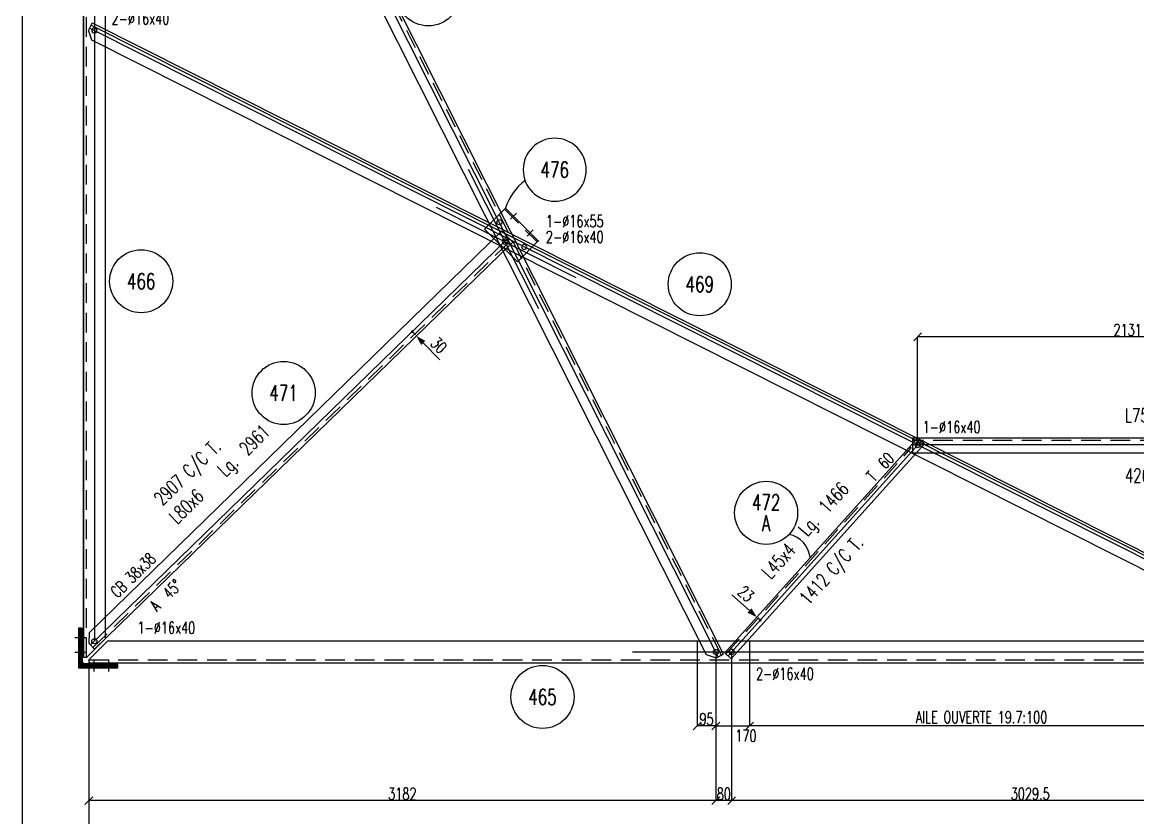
# Model space of a CAD drawing. Extents: x 554281 to 570501, y -61245 to -49765.
# Drawn here: x 554281 to 559940, y -58627 to -54591 of the extents above; entities that cross this region are included whole.
import ezdxf
from ezdxf.enums import TextEntityAlignment as Align

# ---------------------------------------------------------------- set-up
doc = ezdxf.new("R2010")
doc.units = 0
doc.header["$LTSCALE"] = 200
doc.header["$MEASUREMENT"] = 0
doc.linetypes.add('DASHED', pattern=[0.75, 0.5, -0.25])
doc.layers.get('0').update_dxf_attribs({"linetype": 'CONTINUOUS'})
for name, color, linetype in [('ASSI', 6, 'CONTINUOUS'), ('BOLLINI_1', 7, 'CONTINUOUS'), ('BOLLINI_5', 7, 'CONTINUOUS'), ('FORI', 2, 'CONTINUOUS'), ('LINEA_ANG', 2, 'CONTINUOUS'), ('LINEE_PIASTRE', 2, 'CONTINUOUS'), ('LS', 7, 'CONTINUOUS'), ('PIASTRE', 5, 'CONTINUOUS'), ('QT_MAL', 7, 'CONTINUOUS'), ('QT_MPR', 7, 'CONTINUOUS'), ('TRAT-Y', 7, 'DASHED')]:
    doc.layers.add(name, color=color, linetype=linetype)
doc.styles.add('QUOTE', font='ROMANS8.SHX', dxfattribs={"width": 0.7})
doc.styles.add('RQL', font='ROMANS8.SHX', dxfattribs={"width": 0.7})
doc.styles.add('RS', font='ROMANS8.shx', dxfattribs={"width": 0.7})
doc.styles.get("Standard").update_dxf_attribs({"font": 'ROMANS8.SHX', "width": 0.7})
doc.dimstyles.new('FRECCE1', dxfattribs={"dimtxt": 60, "dimasz": 6.66, "dimexe": 0, "dimexo": 0, "dimgap": 1, "dimtad": 1, "dimzin": 0, "dimdsep": 46, "dimtxsty": 'RS', "dimblk1": 'QUOTP', "dimblk2": 'QUOTF', "dimsah": 1, "dimcen": 0, "dimclrd": 2, "dimclre": 2, "dimclrt": 7, "dimadec": 0, "dimazin": 0, "dimtfac": 1, "dimtix": 1, "dimtmove": 2, "dimatfit": 3, "dimldrblk": 'QUOTP', "dimfxl": 1, "dimtolj": 1, "dimtzin": 0, "dimarcsym": 0})
doc.dimstyles.new('TRATTO', dxfattribs={"dimscale": 0, "dimtxt": 60, "dimasz": 40, "dimexe": 0, "dimexo": 0, "dimgap": 5, "dimtad": 1, "dimrnd": 0.5, "dimdsep": 46, "dimtxsty": 'RS', "dimblk1": 'OBLIQUE', "dimblk2": 'OBLIQUE', "dimsah": 1, "dimcen": 0.09, "dimclrd": 2, "dimclre": 2, "dimclrt": 7, "dimadec": 0, "dimazin": 0, "dimtfac": 1, "dimtix": 1, "dimtmove": 2, "dimatfit": 3, "dimfxl": 1, "dimtolj": 1, "dimtzin": 0, "dimarcsym": 0})

# ---------------------------------------------------------------- blocks, each defined once
blk = doc.blocks.new('ASSE98')
blk.add_line((0, 0), (1, 0))
at = {"color": 7, "style": 'QUOTE', "width": 0.5, "flags": 1}
for tag, p in [('TI', (1.38308, 6.82731)), ('DI_S', (1.38308, 6.42178)), ('D_S', (1.38308, 6.02092)), ('E_S', (1.38308, 5.68065)), ('NFORI', (1.36454, 5.29792)), ('ALAR', (1.36349, 4.93246)), ('FAM', (1.3775, 4.54645)), ('ALA', (1.38308, 4.19257)), ('DISP2', (1.38308, 3.84971)), ('DISP1', (1.38308, 3.50686)), ('PINZAF', (1.38308, 3.164)), ('PINZAI', (1.38308, 2.82114)), ('TRP', (1.38308, 2.47829)), ('NP', (1.38308, 2.13543)), ('SV', (1.38308, 1.79257)), ('PESO', (1.38308, 1.44971)), ('QUA', (1.38308, 1.10686)), ('LUN', (1.38308, 0.764)), ('PROF', (1.38308, 0.42114)), ('POS', (1.38308, 0.07829))]:
    blk.add_attdef(tag, p, '', height=0.2, dxfattribs=at)
at = {"color": 7, "flags": 1}
for tag, p in [('LAV1', (3.07431, 6.82847)), ('LAV2', (3.07431, 6.49513)), ('LAV3', (3.07431, 6.1618)), ('LAV4', (3.07431, 5.82847)), ('LAV5', (3.07431, 5.49513)), ('LAV6', (3.07431, 5.1618)), ('LAV7', (3.07431, 4.82847)), ('LAV8', (3.07431, 4.49513)), ('LAV9', (3.07431, 4.1618)), ('LAV10', (3.07431, 3.82847))]:
    blk.add_attdef(tag, p, '', height=0.2, dxfattribs=at)
blk = doc.blocks.new('16')
blk.add_circle((0, 0), 1)
blk = doc.blocks.new('_OBLIQUE')
at = {"color": 0, "linetype": 'ByBlock'}
blk.add_line((-0.5, -0.5), (0.5, 0.5), dxfattribs=at)
blk = doc.blocks.new('*D35')
at = {"layer": 'QT_MPR', "color": 2, "lineweight": -2, "transparency": 16777216}
for p, q in [((557879.7, -57786.3), (557879.7, -58541)), ((560909.3, -57786.3), (560909.3, -58541)), ((560909.3, -58541), (557879.7, -58541))]:
    blk.add_line(p, q, dxfattribs=at)
at = {"layer": 'QT_MPR', "color": 2, "lineweight": -2, "transparency": 16777216, "xscale": 40, "yscale": 40, "zscale": 40, "rotation": 180}
blk.add_blockref('_OBLIQUE', (557879.7, -58541), dxfattribs=at)
at = {"layer": 'QT_MPR', "color": 2, "lineweight": -2, "transparency": 16777216, "xscale": 40, "yscale": 40, "zscale": 40}
blk.add_blockref('_OBLIQUE', (560909.3, -58541), dxfattribs=at)
at = {"layer": 'QT_MPR', "color": 7, "transparency": 16777216, "insert": (559394.5, -58506), "char_height": 60, "attachment_point": 5, "style": 'RS'}
blk.add_mtext('\\A1;3029.5', dxfattribs=at)
blk = doc.blocks.new('*D36')
at = {"layer": 'QT_MPR', "color": 2, "lineweight": -2, "transparency": 16777216}
for p, q in [((557799.7, -57786.3), (557799.7, -58541)), ((557879.7, -57786.3), (557879.7, -58541)), ((557879.7, -58541), (557799.7, -58541))]:
    blk.add_line(p, q, dxfattribs=at)
at = {"layer": 'QT_MPR', "color": 2, "lineweight": -2, "transparency": 16777216, "xscale": 40, "yscale": 40, "zscale": 40, "rotation": 180}
blk.add_blockref('_OBLIQUE', (557799.7, -58541), dxfattribs=at)
at = {"layer": 'QT_MPR', "color": 2, "lineweight": -2, "transparency": 16777216, "xscale": 40, "yscale": 40, "zscale": 40}
blk.add_blockref('_OBLIQUE', (557879.7, -58541), dxfattribs=at)
at = {"layer": 'QT_MPR', "color": 7, "transparency": 16777216, "insert": (557839.7, -58506), "char_height": 60, "attachment_point": 5, "style": 'RS'}
blk.add_mtext('\\A1;80', dxfattribs=at)
blk = doc.blocks.new('*D38')
at = {"layer": 'QT_MPR', "color": 2, "lineweight": -2, "transparency": 16777216}
for p, q in [((557799.7, -57786.3), (557799.7, -58541)), ((554617.8, -57841.3), (554617.8, -58541)), ((557799.7, -58541), (554617.8, -58541))]:
    blk.add_line(p, q, dxfattribs=at)
at = {"layer": 'QT_MPR', "color": 2, "lineweight": -2, "transparency": 16777216, "xscale": 40, "yscale": 40, "zscale": 40, "rotation": 180}
blk.add_blockref('_OBLIQUE', (554617.8, -58541), dxfattribs=at)
at = {"layer": 'QT_MPR', "color": 2, "lineweight": -2, "transparency": 16777216, "xscale": 40, "yscale": 40, "zscale": 40}
blk.add_blockref('_OBLIQUE', (557799.7, -58541), dxfattribs=at)
at = {"layer": 'QT_MPR', "color": 7, "transparency": 16777216, "insert": (556208.7, -58506), "char_height": 60, "attachment_point": 5, "style": 'RS'}
blk.add_mtext('\\A1;3182', dxfattribs=at)
blk = doc.blocks.new('MRKR_98')
blk.add_point((0, 0))
at = {"color": 7, "style": 'QUOTE', "width": 0.5, "flags": 1}
for tag, p in [('TI', (3.73, 6.83)), ('DI_S', (3.73, 6.42)), ('D_S', (3.73, 6.02)), ('E_S', (3.73, 5.68)), ('AUX2', (3.71, 4.93)), ('NFORI', (3.72, 5.3)), ('AUX1', (3.73, 4.19)), ('FAM', (3.73, 4.55)), ('COMMESSA', (3.73, 3.85)), ('MD', (3.73, 3.51)), ('MP', (3.73, 3.16)), ('LARGHEZZA', (3.73, 2.82)), ('SPESSORE', (3.73, 2.48)), ('NP', (3.73, 2.14)), ('SV', (3.73, 1.79)), ('PESO', (3.73, 1.45)), ('QUA', (3.73, 1.11)), ('LUN', (3.73, 0.76)), ('PROF', (3.73, 0.42)), ('POS', (3.73, 0.08))]:
    blk.add_attdef(tag, p, '', height=0.2, dxfattribs=at)
at = {"color": 7, "flags": 1}
for tag, p in [('LAV1', (5.26, 6.88)), ('LAV2', (5.26, 6.55)), ('LAV3', (5.26, 6.21)), ('LAV4', (5.26, 5.88)), ('LAV5', (5.26, 5.55)), ('LAV6', (5.26, 5.21)), ('LAV7', (5.26, 4.88)), ('LAV8', (5.26, 4.55)), ('LAV9', (5.26, 4.21)), ('LAV10', (5.26, 3.88))]:
    blk.add_attdef(tag, p, '', height=0.2, dxfattribs=at)
blk = doc.blocks.new('*D96')
at = {"layer": 'LS', "color": 2, "lineweight": -2, "transparency": 16777216}
for p, q in [((557704.5, -57731.3), (557704.5, -58162.1)), ((557799.7, -57786.3), (557799.7, -58162.1)), ((557799.7, -58162.1), (557704.5, -58162.1))]:
    blk.add_line(p, q, dxfattribs=at)
at = {"layer": 'LS', "color": 2, "lineweight": -2, "transparency": 16777216, "xscale": 40, "yscale": 40, "zscale": 40, "rotation": 180}
blk.add_blockref('_OBLIQUE', (557704.5, -58162.1), dxfattribs=at)
at = {"layer": 'LS', "color": 2, "lineweight": -2, "transparency": 16777216, "xscale": 40, "yscale": 40, "zscale": 40}
blk.add_blockref('_OBLIQUE', (557799.7, -58162.1), dxfattribs=at)
at = {"layer": 'LS', "color": 7, "transparency": 16777216, "insert": (557752.1, -58127.1), "char_height": 60, "attachment_point": 5, "style": 'RS'}
blk.add_mtext('\\A1;95', dxfattribs=at)
blk = doc.blocks.new('*D97')
at = {"layer": 'LS', "color": 2, "lineweight": -2, "transparency": 16777216}
for p, q in [((557969.7, -57731.3), (557969.7, -58162.1)), ((557799.7, -57786.3), (557799.7, -58162.1)), ((557799.7, -58162.1), (557969.7, -58162.1))]:
    blk.add_line(p, q, dxfattribs=at)
at = {"layer": 'LS', "color": 2, "lineweight": -2, "transparency": 16777216, "xscale": 40, "yscale": 40, "zscale": 40, "rotation": 180}
blk.add_blockref('_OBLIQUE', (557799.7, -58162.1), dxfattribs=at)
at = {"layer": 'LS', "color": 2, "lineweight": -2, "transparency": 16777216, "xscale": 40, "yscale": 40, "zscale": 40}
blk.add_blockref('_OBLIQUE', (557969.7, -58162.1), dxfattribs=at)
at = {"layer": 'LS', "color": 7, "transparency": 16777216, "insert": (557952.1, -58211.6), "char_height": 60, "attachment_point": 5, "style": 'RS'}
blk.add_mtext('\\A1;170', dxfattribs=at)
blk = doc.blocks.new('xxx')
blk.add_circle((0, 0), 8)
at = {"color": 3, "style": 'RQL', "width": 0.7}
blk.add_attdef('POS', text='', height=4, dxfattribs=at).set_placement((0, 0), align=Align.MIDDLE)
at = {"color": 3, "style": 'RQL', "width": 0.7, "flags": 1}
blk.add_attdef('POS1', (-0.39, -5.42), '', height=2, dxfattribs=at)
at = {"style": 'RQL', "width": 0.7, "flags": 1}
blk.add_attdef('TIPO', (-0.39, -8.66), '', height=2, dxfattribs=at)
blk = doc.blocks.new('*D118')
at = {"layer": 'QT_MPR', "color": 2, "lineweight": -2, "transparency": 16777216}
for p, q in [((558823.3, -56736), (558823.3, -56187.5)), ((560954.3, -56187.5), (558823.3, -56187.5)), ((560954.3, -56736), (560954.3, -56187.5))]:
    blk.add_line(p, q, dxfattribs=at)
at = {"layer": 'QT_MPR', "color": 2, "lineweight": -2, "transparency": 16777216, "xscale": 40, "yscale": 40, "zscale": 40, "rotation": 180}
blk.add_blockref('_OBLIQUE', (558823.3, -56187.5), dxfattribs=at)
at = {"layer": 'QT_MPR', "color": 2, "lineweight": -2, "transparency": 16777216, "xscale": 40, "yscale": 40, "zscale": 40}
blk.add_blockref('_OBLIQUE', (560954.3, -56187.5), dxfattribs=at)
at = {"layer": 'QT_MPR', "color": 7, "transparency": 16777216, "insert": (559888.8, -56152.5), "char_height": 60, "attachment_point": 5, "style": 'RS'}
blk.add_mtext('\\A1;2131', dxfattribs=at)
blk = doc.blocks.new('QUOTP')
at = {"layer": 'ASSI', "color": 2, "const_width": 1.07}
blk.add_lwpolyline([(-0.53, 0, 1), (0.53, 0, 1)], format="xyb", close=True, dxfattribs=at)
blk = doc.blocks.new('QUOTF')
at = {"layer": 'LS', "color": 2}
blk.add_line((7.5, 0), (25.5, 0), dxfattribs=at)
blk.add_solid([(7.5, 2.25), (0, 0), (7.5, -2.25)], dxfattribs=at)
blk = doc.blocks.new('*D120')
at = {"layer": 'QT_MAL', "color": 2, "lineweight": -2, "transparency": 16777216}
for p, q in [((558007.4, -57609.6), (558007.4, -57609.6)), ((558019.6, -57620.5), (558012.4, -57614.1)), ((558024.5, -57625), (558024.5, -57625))]:
    blk.add_line(p, q, dxfattribs=at)
at = {"layer": 'QT_MAL', "color": 2, "lineweight": -2, "transparency": 16777216, "xscale": 6.66, "yscale": 6.66, "zscale": 6.66}
for name, p, rotation in [('QUOTF', (558007.4, -57609.6), 138.0622945607017), ('QUOTP', (558024.5, -57625), 318.0622945607017)]:
    blk.add_blockref(name, p, dxfattribs=dict(at, rotation=rotation))
at = {"layer": 'QT_MAL', "color": 7, "transparency": 16777216, "insert": (557952.1, -57491.2), "char_height": 60, "attachment_point": 5, "rotation": 318.0623, "style": 'RS'}
blk.add_mtext('\\A1;23', dxfattribs=at)
blk = doc.blocks.new('*D121')
at = {"layer": 'QT_MAL', "color": 2, "lineweight": -2, "transparency": 16777216}
for p, q in [((556259.2, -56161.1), (556259.2, -56161.1)), ((556263.9, -56165.8), (556275.5, -56177.8))]:
    blk.add_line(p, q, dxfattribs=at)
at = {"layer": 'QT_MAL', "color": 2, "lineweight": -2, "transparency": 16777216, "xscale": 6.66, "yscale": 6.66, "zscale": 6.66}
for name, p, rotation in [('QUOTP', (556259.2, -56161.1), 134.2470608471138), ('QUOTF', (556280.2, -56182.6), 314.2470608471139)]:
    blk.add_blockref(name, p, dxfattribs=dict(at, rotation=rotation))
at = {"layer": 'QT_MAL', "color": 7, "transparency": 16777216, "insert": (556393.8, -56229.6), "char_height": 60, "attachment_point": 5, "rotation": 314.2471, "style": 'RS'}
blk.add_mtext('\\A1;30', dxfattribs=at)
blk = doc.blocks.new('YYY')
blk.add_circle((0, 0), 8)
at = {"color": 3, "style": 'RQL', "width": 0.7}
for tag, p in [('POS3', (0, 0.65)), ('POS2', (0, -4.63))]:
    blk.add_attdef(tag, text='', height=4, dxfattribs=at).set_placement(p, align=Align.CENTER)
at = {"style": 'RQL', "width": 0.7, "flags": 1}
blk.add_attdef('TIPO', text='', height=3, dxfattribs=at).set_placement((0, 0), align=Align.MIDDLE_CENTER)
blk = doc.blocks.new('bull')
at = {"style": 'RS', "width": 0.7, "flags": 1}
for tag, p in [('NN', (-12.25, 0)), ('DIAMETRO', (0, -4.86)), ('SERRAGGIO', (0, -9.71)), ('LUNGHEZZA', (0, -14.57)), ('NB', (0, -19.43)), ('TIPO', (0, -24.12)), ('EL', (-0.14, -29))]:
    blk.add_attdef(tag, p, '', height=3, dxfattribs=at)
at = {"style": 'RS', "width": 0.7}
blk.add_attdef('BULLONE', (0, 0), '', height=3, dxfattribs=at)

msp = doc.modelspace()

# ---------------------------------------------------------------- hatches: boundary and pattern name
at = {"layer": 'LS'}
h = msp.add_hatch(dxfattribs=at)
h.set_pattern_fill('_U', color=6, scale=5, angle=45, style=0, pattern_type=0)
h.set_pattern_definition([(45, (49097.1196, -47398.769), (-3.535533906, 3.535533906), [])])
edge = h.paths.add_edge_path()
edge.add_line((554566.24, -57866.26), (554766.24, -57866.26))
edge.add_line((554766.24, -57866.26), (554766.24, -57852.26))
edge.add_arc((554760.24, -57852.26), 6, 0, 90)
edge.add_line((554760.24, -57846.26), (554598.24, -57846.26))
edge.add_arc((554598.24, -57834.26), 12, 180, 270, ccw=False)
edge.add_line((554586.24, -57834.26), (554586.24, -57672.26))
edge.add_arc((554580.24, -57672.26), 6, 0, 90)
edge.add_line((554580.24, -57666.26), (554566.24, -57666.26))
edge.add_line((554566.24, -57666.26), (554566.24, -57866.26))

# ---------------------------------------------------------------- linework, layer by layer
at = {"layer": 'LINEA_ANG'}
for p, q in [((557838.6, -57796.884), (554660.967, -51485.703)), ((554606.602, -51555.62), (557750.057, -57798.92)), ((554591.24, -57814.659), (554591.24, -52014.659)), ((554701.24, -52014.659), (554701.24, -57719.659)), ((554635.616, -54593.9), (554616.728, -54631.414)), ((554635.616, -54593.9), (560946.797, -57771.533)), ((554633.58, -54682.443), (554616.728, -54631.414)), ((560876.88, -57825.898), (554633.58, -54682.443)), ((556713.088, -55649.207), (554619.232, -57688.741)), ((556768.908, -55706.514), (556713.088, -55649.207)), ((554647.832, -57772.562), (556768.908, -55706.514)), ((557844.509, -57790.973), (558824.269, -56700.457)), ((563112.377, -56700.954), (558796.377, -56700.954)), ((558796.377, -56700.954), (558796.377, -56775.954)), ((558824.269, -56700.457), (558857.743, -56730.531)), ((558857.743, -56730.531), (557877.983, -57821.047)), ((558784.17, -56745.089), (558790.493, -56750.77)), ((558796.377, -56775.954), (563112.377, -56775.954)), ((554701.24, -57719.659), (554606.24, -57814.659)), ((554619.232, -57688.741), (554618.526, -57742.476)), ((554712.833, -57731.26), (554617.833, -57826.26)), ((554618.526, -57742.476), (554647.832, -57772.562)), ((561480.833, -57731.26), (554712.833, -57731.26)), ((554606.24, -57814.659), (554591.24, -57814.659)), ((554617.833, -57826.26), (554617.833, -57841.26)), ((557750.057, -57798.92), (557801.086, -57815.772)), ((557801.086, -57815.772), (557838.6, -57796.884)), ((557877.983, -57821.047), (557844.509, -57790.973)), ((554617.833, -57841.26), (561480.833, -57841.26))]:
    msp.add_line(p, q, dxfattribs=at)
at = {"layer": 'LINEA_ANG', "color": 2}
msp.add_line((554629.994, -54605.065), (560941.176, -57782.697), dxfattribs=at)
at = {"layer": 'LINEE_PIASTRE'}
for p, q in [((556626.407, -55639.923), (556732.473, -55533.857)), ((556732.473, -55533.857), (556898.643, -55700.027)), ((556792.577, -55806.093), (556626.407, -55639.923)), ((556898.643, -55700.027), (556792.577, -55806.093))]:
    msp.add_line(p, q, dxfattribs=at)
at = {"layer": 'LS', "color": 6}
for p, q in [((554646.24, -50411.097), (554646.24, -57732.233)), ((556900.967, -56045.81), (556544.145, -55337.116)), ((556380.766, -55528.55), (557089.142, -55885.212)), ((556788.068, -55559.579), (556756.826, -55590.821)), ((556872.921, -55644.432), (556841.679, -55675.674)), ((554546.557, -57712.375), (554607.24, -57712.375)), ((554546.557, -57787.512), (554607.24, -57787.512)), ((554644.988, -57885.943), (554644.988, -57825.26)), ((554720.124, -57885.943), (554720.124, -57825.26)), ((557376.947, -57786.26), (567208.407, -57786.26))]:
    msp.add_line(p, q, dxfattribs=at)
at = {"layer": 'LS', "color": 2}
for p, q in [((560689.416, -58162.057), (557969.651, -58162.057)), ((554617.833, -58540.955), (554617.833, -58918.021))]:
    msp.add_line(p, q, dxfattribs=at)
at = {"layer": 'LS', "color": 8}
msp.add_lwpolyline([(554280.738, -49765.145), (554280.738, -61245.145), (567000.738, -61245.145), (567000.738, -59645.145), (570500.738, -59645.145), (570500.738, -49765.145), (554280.738, -49765.145)], close=True, dxfattribs=at)
at = {"layer": 'LS'}
msp.add_lwpolyline([(554566.24, -57866.26), (554766.24, -57866.26), (554766.24, -57852.26, 0.41421356), (554760.24, -57846.26), (554598.24, -57846.26, -0.41421356), (554586.24, -57834.26), (554586.24, -57672.26, 0.41421356), (554580.24, -57666.26), (554566.24, -57666.26)], format="xyb", close=True, dxfattribs=at)
at = {"layer": 'LS', "color": 6}
for centre, radius, start, end in [((556998.029, -55617.046), 278.281, 126.728064, 162.606243), ((558143.934, -57321.131), 134.221, 6.09426, 77.99486)]:
    msp.add_arc(centre, radius, start, end, dxfattribs=at)
at = {"layer": 'TRAT-Y'}
for p, q in [((557827.435, -57802.505), (554649.803, -51491.324)), ((554606.24, -57814.659), (554606.24, -52014.659)), ((556726.816, -55539.514), (556892.986, -55705.684)), ((554639.11, -57763.608), (556760.186, -55697.559)), ((557850.832, -57796.653), (558790.493, -56750.77)), ((563052.377, -56712.454), (558796.377, -56712.454)), ((554617.833, -57826.26), (561480.833, -57826.26))]:
    msp.add_line(p, q, dxfattribs=at)

# ---------------------------------------------------------------- block references
at = {"layer": 'ASSI', "xscale": 7065.999999999999, "zscale": 7065.999999999999}
for p, rotation in [((557811.804, -57810.375), 116.7249114806841), ((560933.306, -57798.328), 153.2750885193171)]:
    msp.add_blockref('ASSE98', p, dxfattribs=dict(at, rotation=rotation))
at = {"layer": 'ASSI', "xscale": 5800, "rotation": 270}
msp.add_blockref('ASSE98', (554591.24, -52014.659), dxfattribs=at)
at = {"layer": 'ASSI'}
ref = msp.add_blockref('ASSE98', (554626.899, -57751.072), dxfattribs=dict(at, xscale=2961, zscale=2961, rotation=44.24706084711377))
ref.add_attrib('PROF', 'L80x6', (555066.46, -57141.436), dxfattribs={"layer": '0', "color": 2, "height": 70, "rotation": 44.247061, "style": 'QUOTE', "width": 0.7})
ref.add_attrib('LUN', '2961', (555423.435, -56793.722), dxfattribs={"layer": '0', "color": 2, "height": 70, "rotation": 44.247061, "style": 'QUOTE', "width": 0.7})
ref.add_attrib('PESO', '2907 C/C T.', (554990.452, -57048.193), dxfattribs={"layer": '0', "color": 2, "height": 70, "rotation": 44.247061, "style": 'QUOTE', "width": 0.7})
ref.add_attrib('SV', 'Lg.', (555313.024, -56901.269), dxfattribs={"layer": '0', "color": 2, "height": 70, "rotation": 44.247061, "style": 'QUOTE', "width": 0.7})
ref.add_attrib('LAV1', 'CB 38x38', (554763.634, -57515.353), dxfattribs={"layer": '0', "color": 7, "height": 60, "rotation": 44.247061, "width": 0.7})
ref.add_attrib('LAV2', 'A  45%%d', (554963.893, -57584.235), dxfattribs={"layer": '0', "color": 254, "height": 60, "rotation": 44.247061, "width": 0.7})
ref = msp.add_blockref('ASSE98', (563112.377, -56735.954), dxfattribs=dict(at, xscale=4316, rotation=180))
ref.add_attrib('PROF', 'L75x5', (559875.377, -56620.954), dxfattribs={"layer": '0', "color": 2, "height": 70, "style": 'QUOTE', "width": 0.7})
ref.add_attrib('LUN', '4316', (560376.977, -56620.954), dxfattribs={"layer": '0', "color": 2, "height": 70, "style": 'QUOTE', "width": 0.7})
ref.add_attrib('PESO', '4262 C/C T.E.', (559875.377, -56925.954), dxfattribs={"layer": '0', "color": 2, "height": 70, "style": 'QUOTE', "width": 0.7})
ref.add_attrib('SV', 'Lg.', (560222.844, -56620.954), dxfattribs={"layer": '0', "color": 2, "height": 70, "style": 'QUOTE', "width": 0.7})
ref.add_attrib('LAV1', 'T  60', (562827.437, -56689.01), dxfattribs={"layer": '0', "color": 254, "height": 60, "width": 0.7})
ref = msp.add_blockref('ASSE98', (558841.378, -56715.828), dxfattribs=dict(at, xscale=1466, rotation=228.0622945607017))
ref.add_attrib('PROF', 'L45x4', (558078.168, -57421.061), dxfattribs={"layer": '0', "color": 2, "height": 70, "rotation": 48.062295, "style": 'QUOTE', "width": 0.7})
ref.add_attrib('LUN', '1466', (558367.353, -57089.322), dxfattribs={"layer": '0', "color": 2, "height": 70, "rotation": 48.062295, "style": 'QUOTE', "width": 0.7})
ref.add_attrib('PESO', '1412 C/C T.', (558269.571, -57552.882), dxfattribs={"layer": '0', "color": 2, "height": 70, "rotation": 48.062295, "style": 'QUOTE', "width": 0.7})
ref.add_attrib('SV', 'Lg.', (558264.342, -57203.977), dxfattribs={"layer": '0', "color": 2, "height": 70, "rotation": 48.062295, "style": 'QUOTE', "width": 0.7})
ref.add_attrib('LAV1', 'T  60', (558603.294, -56926.478), dxfattribs={"layer": '0', "color": 254, "height": 60, "rotation": 48.062295, "width": 0.7})
at = {"layer": 'ASSI', "xscale": 6863}
msp.add_blockref('ASSE98', (554617.833, -57841.26), dxfattribs=at)
at = {"layer": 'BOLLINI_1'}
for p, xscale, yscale, zscale, values in [((556340.876, -54449.325), 20, 20, 20, {'POS': '469'}), ((554883.765, -55904.997), 19.99950000006855, 19.99950000006855, 19.99950000006855, {'POS': '466'}), ((557717.883, -55920.506), 20, 20, 20, {'POS': '469'}), ((555606.671, -56472.065), 20, 20, 20, {'POS': '471'}), ((556919.954, -58014.584), 19.99950000006855, 19.99950000006855, 19.99950000006855, {'POS': '465'})]:
    msp.add_blockref('xxx', p, dxfattribs=dict(at, xscale=xscale, yscale=yscale, zscale=zscale)).add_auto_attribs(values)
ref = msp.add_blockref('xxx', (556981.938, -55339.23), dxfattribs=dict(at, xscale=-19.99950000006855, yscale=19.99950000006855, zscale=19.99950000006855))
ref.add_attrib('POS', '476', dxfattribs={"layer": '0', "color": 3, "height": 79.998, "style": 'RQL', "width": 0.7}).set_placement((556981.938, -55339.23), align=Align.MIDDLE)
at = {"layer": 'BOLLINI_5', "xscale": 20, "yscale": 20, "zscale": 20}
msp.add_blockref('YYY', (558054.579, -57080.352), dxfattribs=at).add_auto_attribs({'POS3': '472', 'POS2': 'A'})
at = {"layer": 'FORI', "xscale": -13, "yscale": 13, "zscale": 13}
for p in [(554646.24, -54632.838), (556728.745, -55703.755), (556827.057, -55730.862), (558823.296, -56735.954)]:
    msp.add_blockref('16', p, dxfattribs=at)
at = {"layer": 'FORI', "yscale": 13, "zscale": 13}
for p, xscale, rotation in [((556701.638, -55605.443), 13, 269.9999999998405), ((554646.24, -57732.233), 13, 270), ((557799.662, -57786.26), 13, 270.0000000000012), ((557879.662, -57786.26), -13, 358.628928543)]:
    msp.add_blockref('16', p, dxfattribs=dict(at, xscale=xscale, rotation=rotation))
at = {"layer": 'LS', "color": 7, "xscale": 20, "yscale": 20, "zscale": 20}
for p, values in [((554733.583, -54602.196), {'BULLONE': '2-%%c16x40                '}), ((556936.915, -55630.42), {'BULLONE': '1-%%c16x55                '}), ((556936.915, -55710.42), {'BULLONE': '2-%%c16x40                '}), ((558849.245, -56674.73), {'BULLONE': '1-%%c16x40                '}), ((554864.877, -57693.207), {'BULLONE': '1-%%c16x40                '}), ((558003.155, -57927.06), {'BULLONE': '2-%%c16x40                '})]:
    msp.add_blockref('bull', p, dxfattribs=at).add_auto_attribs(values)
at = {"layer": 'PIASTRE', "xscale": 20, "yscale": 20, "zscale": 20, "rotation": 44.99999999999992}
msp.add_blockref('MRKR_98', (556898.643, -55700.027), dxfattribs=at)

# ---------------------------------------------------------------- texts
at = {"layer": 'LS', "color": 7, "style": 'RS', "width": 0.7}
msp.add_text('AILE OUVERTE 19.7:100 ', height=60, dxfattribs=at).set_placement((558813.557, -58147.656))

# ---------------------------------------------------------------- dimensions: what is measured, and where the dimension line sits
at = {"layer": 'LS'}
dim = msp.add_linear_dim(base=(557704.49, -58162.057), p1=(557799.662, -57786.26), p2=(557704.49, -57731.26), dimstyle='TRATTO', override={"dimscale": 1}, dxfattribs=at)
dim.commit()
dim.dimension.update_dxf_attribs({"geometry": '*D96', "text_midpoint": (557752.076, -58127.057)})
dim = msp.add_linear_dim(base=(557969.651, -58162.057), p1=(557799.662, -57786.26), p2=(557969.651, -57731.26), dimstyle='TRATTO', override={"dimscale": 1}, dxfattribs=at)
dim.commit()
dim.dimension.update_dxf_attribs({"geometry": '*D97', "text_midpoint": (557952.143, -58211.593), "dimtype": 160})
at = {"layer": 'QT_MAL'}
for base, p1, p2, angle, text, picture, middle in [((556280.174, -56182.568), (556259.242, -56161.078), (556280.174, -56182.568), 314.247061, '30', '*D121', (556393.808, -56229.621)), ((558007.436, -57609.628), (558024.545, -57624.999), (558007.436, -57609.628), 318.062295, '23', '*D120', (557952.125, -57491.156))]:
    dim = msp.add_linear_dim(base=base, p1=p1, p2=p2, angle=angle, text=text, dimstyle='FRECCE1', dxfattribs=at)
    dim.commit()
    dim.dimension.update_dxf_attribs({"geometry": picture, "text_midpoint": middle, "dimtype": 160})
at = {"layer": 'QT_MPR'}
for base, p1, p2, text, picture, middle in [((558823.296, -56187.451), (560954.337, -56735.954), (558823.296, -56735.954), '2131', '*D118', (559888.817, -56152.451)), ((554617.833, -58540.955), (557799.662, -57786.26), (554617.833, -57841.26), '3182', '*D38', (556208.748, -58505.955)), ((557799.662, -58540.955), (557879.662, -57786.26), (557799.662, -57786.26), '80', '*D36', (557839.662, -58505.955)), ((557879.662, -58540.955), (560909.337, -57786.26), (557879.662, -57786.26), '3029.5', '*D35', (559394.5, -58505.955))]:
    dim = msp.add_linear_dim(base=base, p1=p1, p2=p2, text=text, dimstyle='TRATTO', override={"dimscale": 1}, dxfattribs=at)
    dim.commit()
    dim.dimension.update_dxf_attribs({"geometry": picture, "text_midpoint": middle, "dimtype": 160})

doc.saveas('drawing.dxf')
